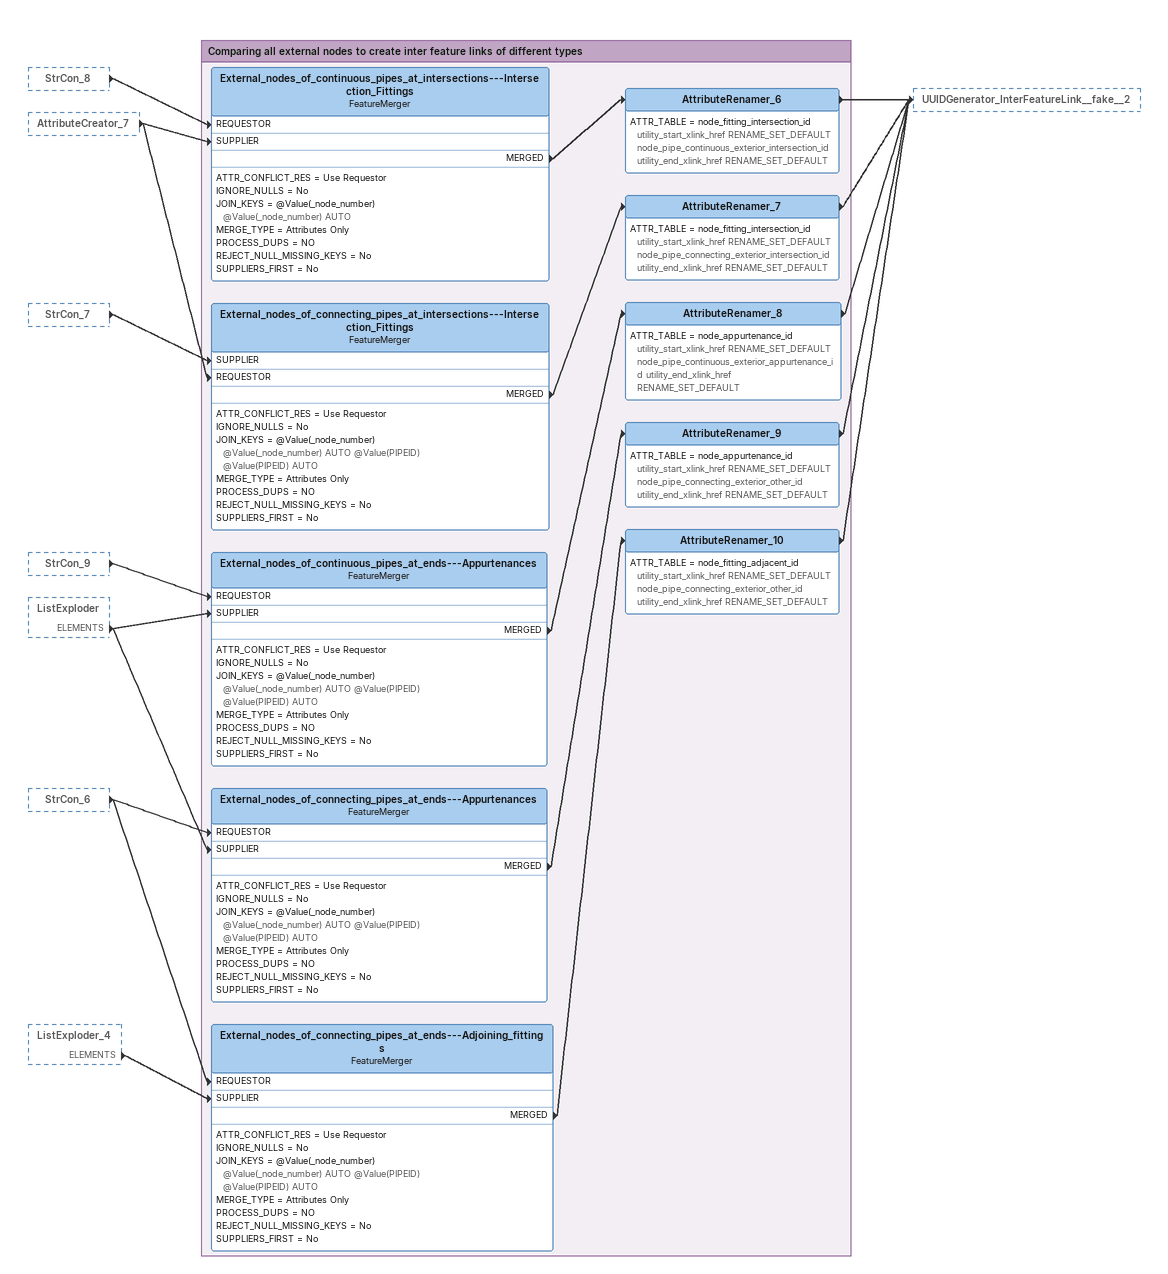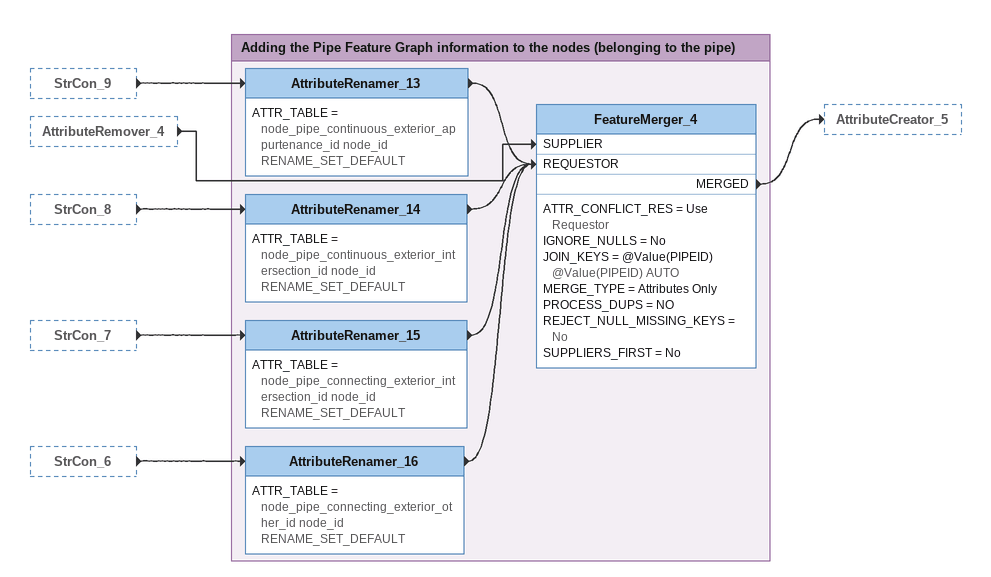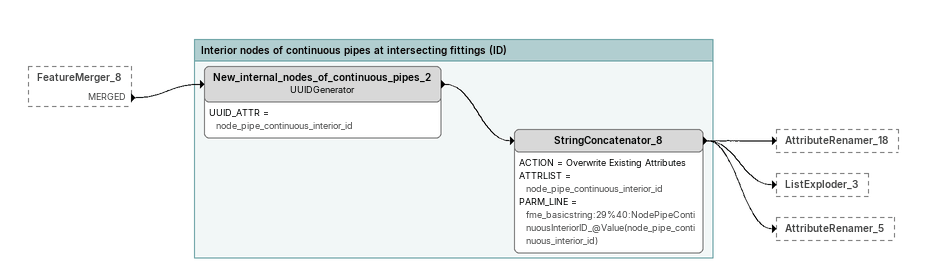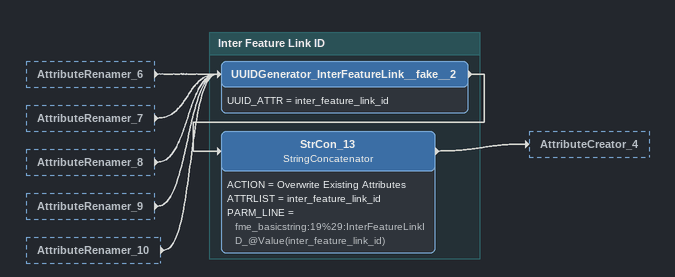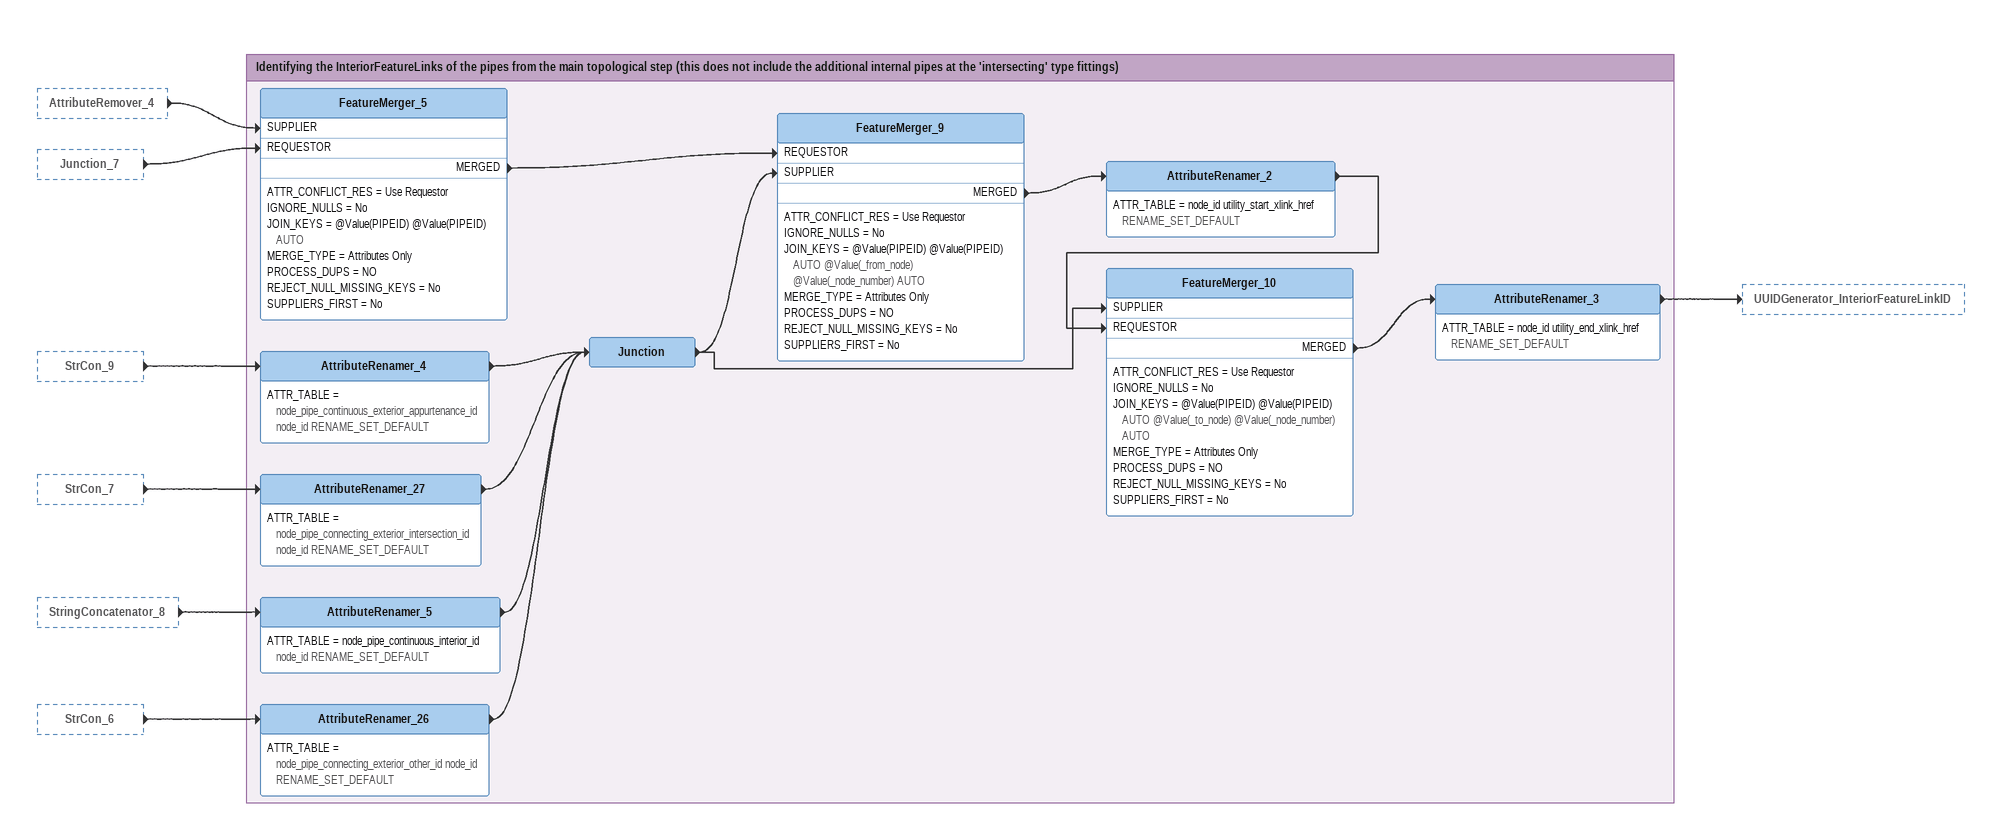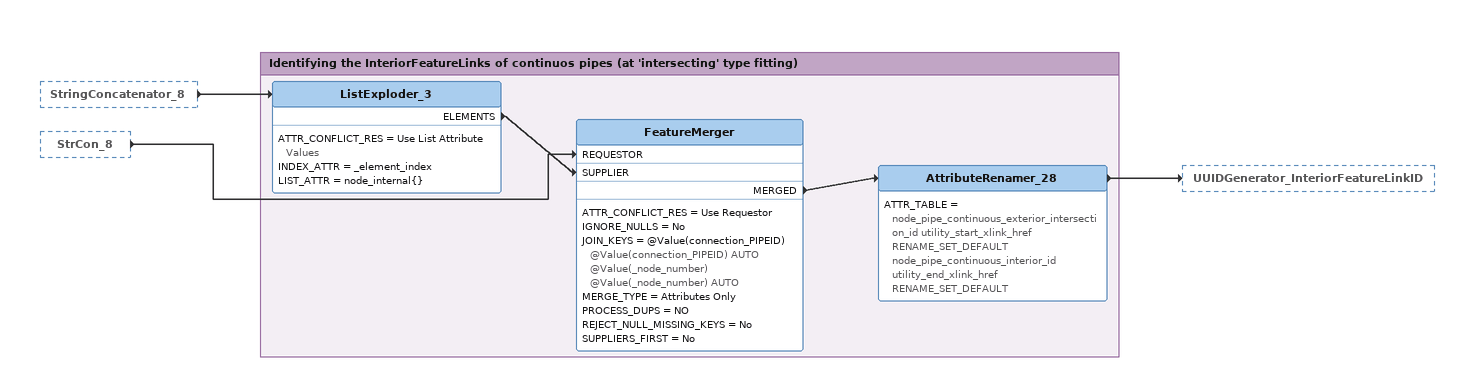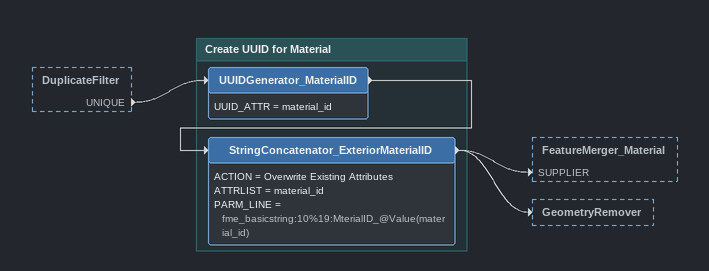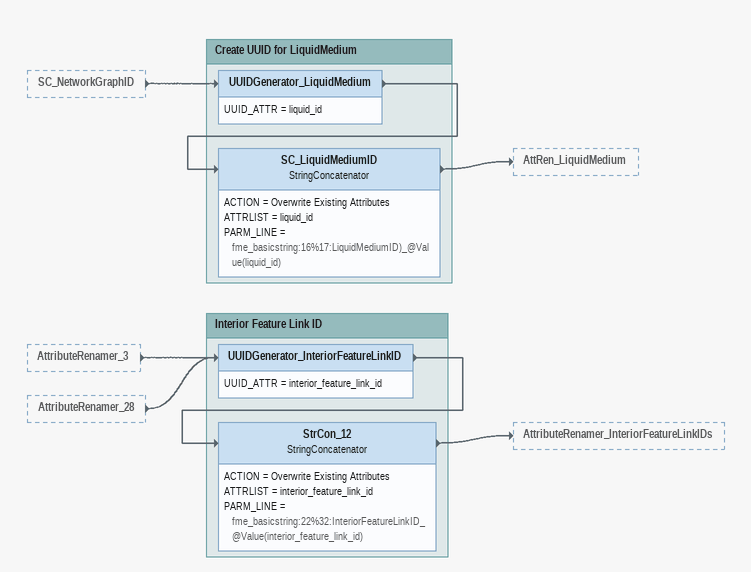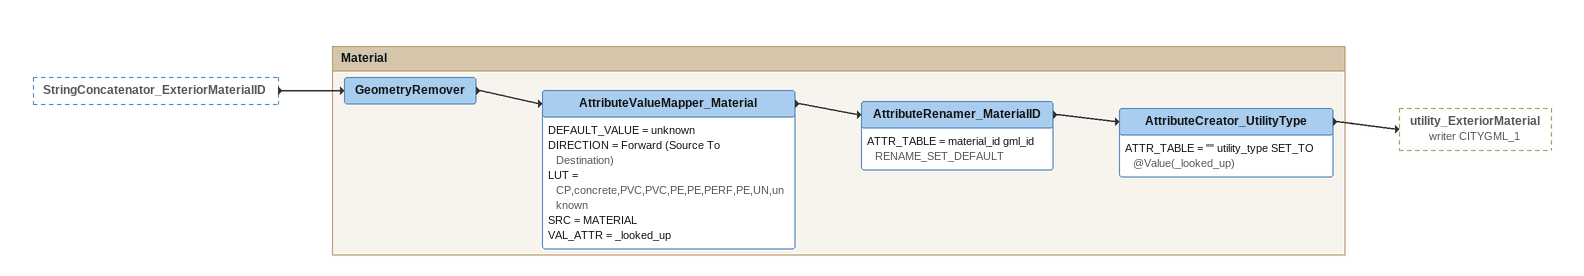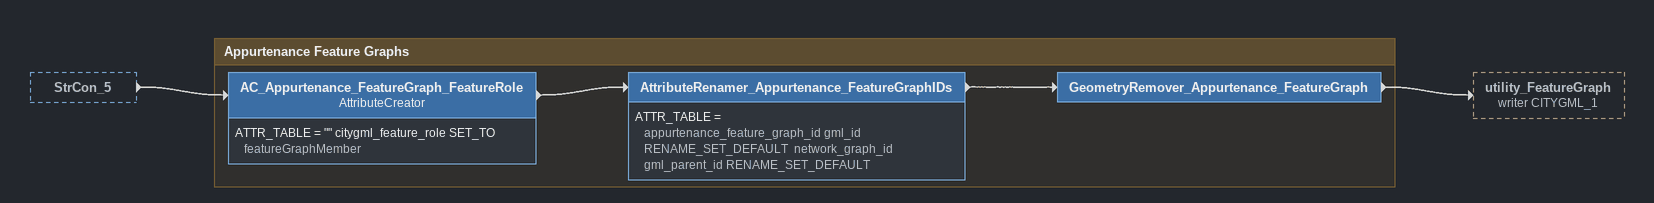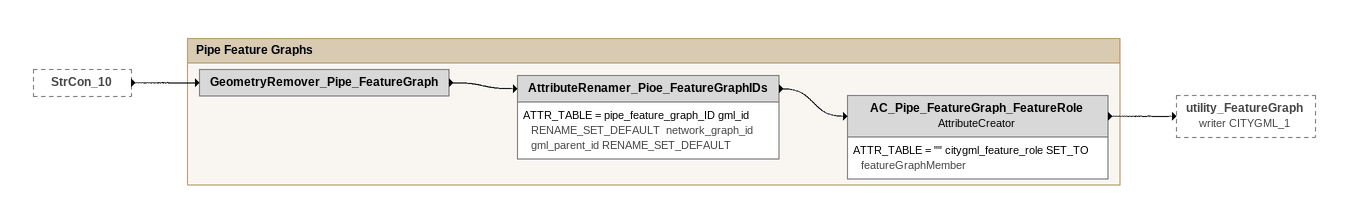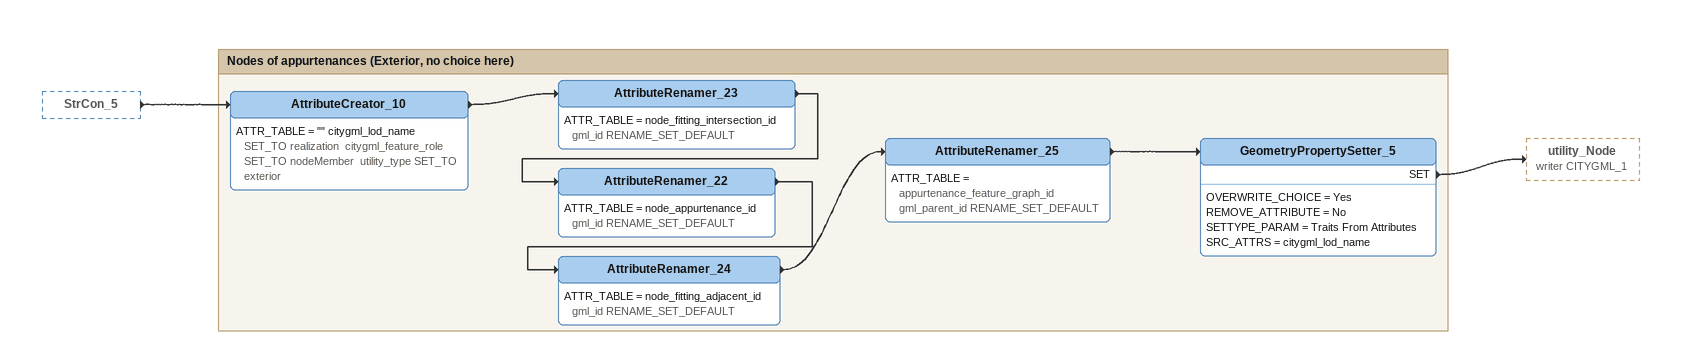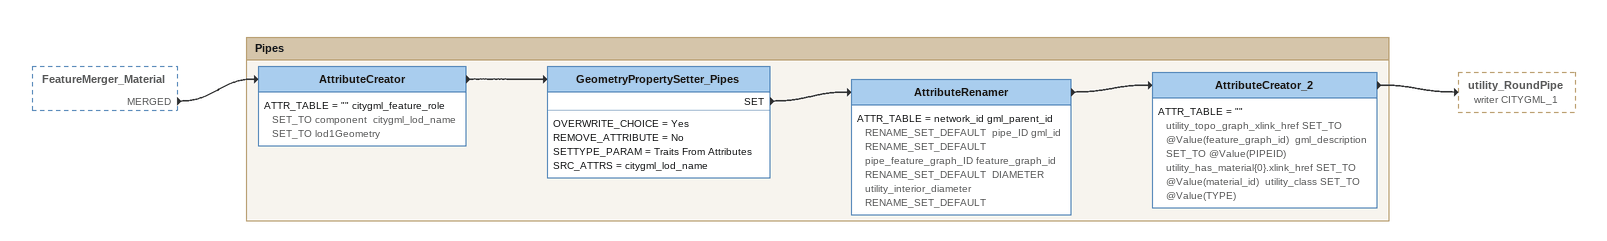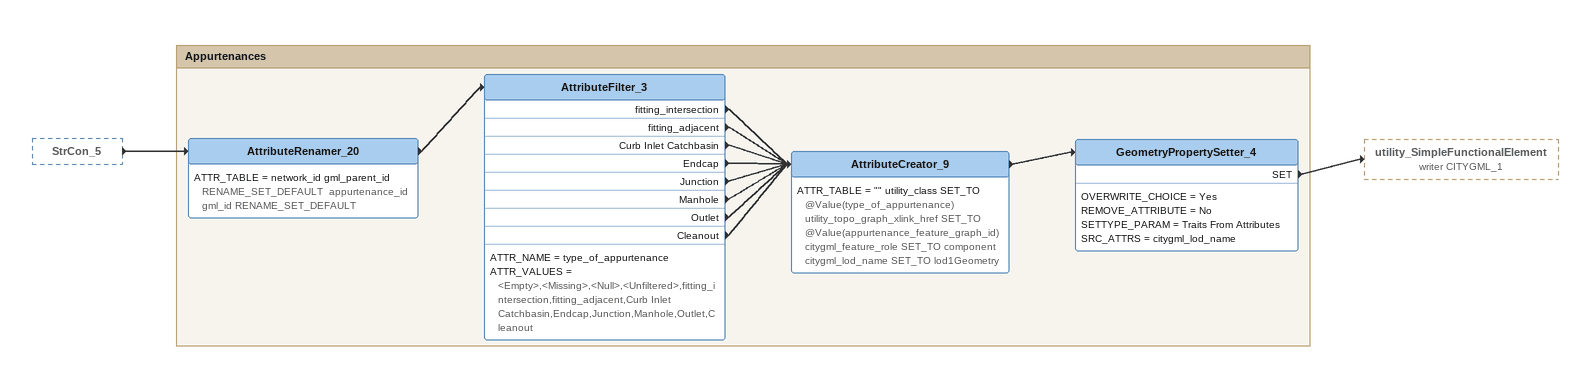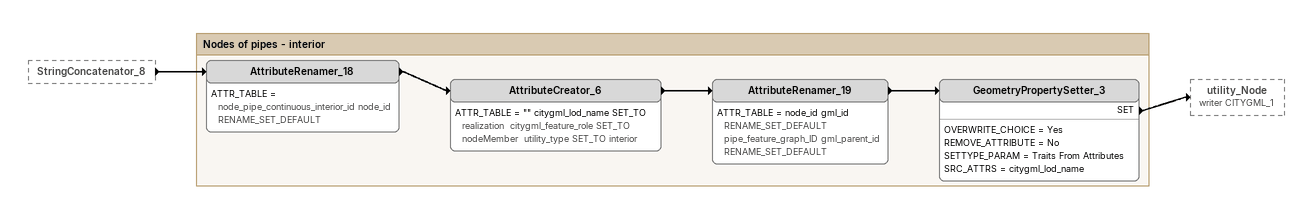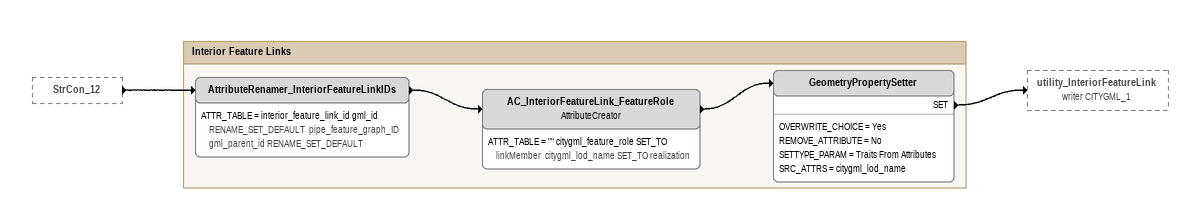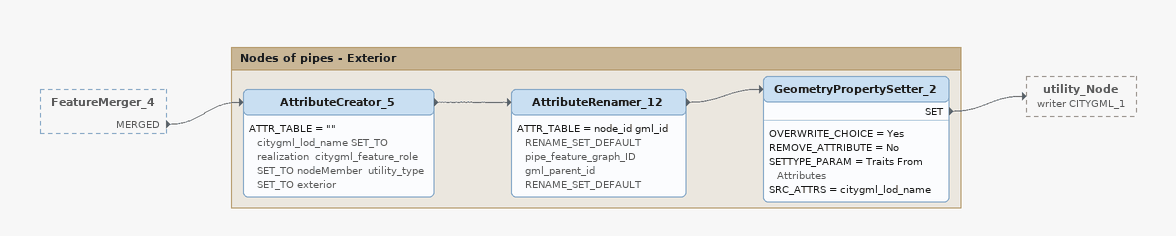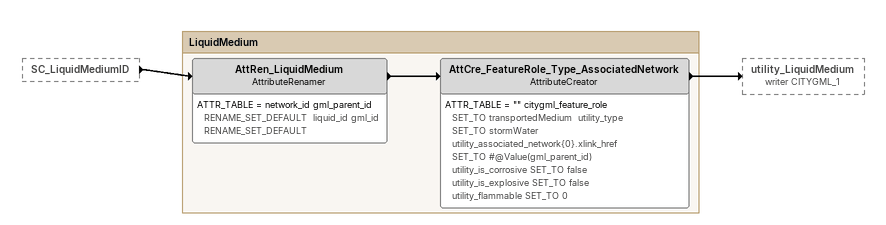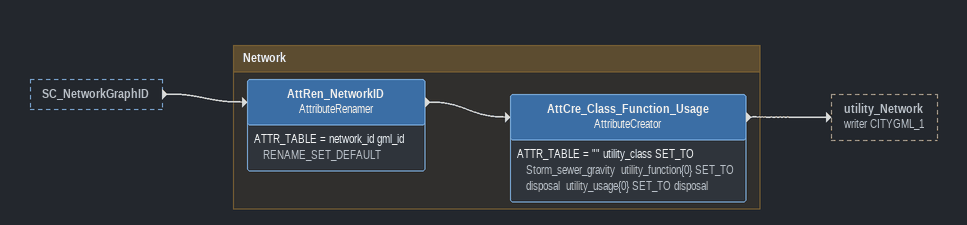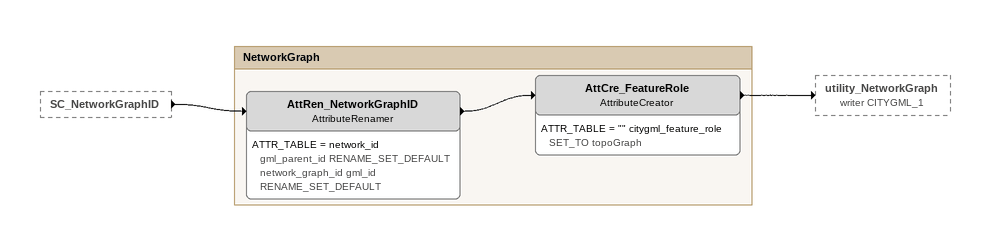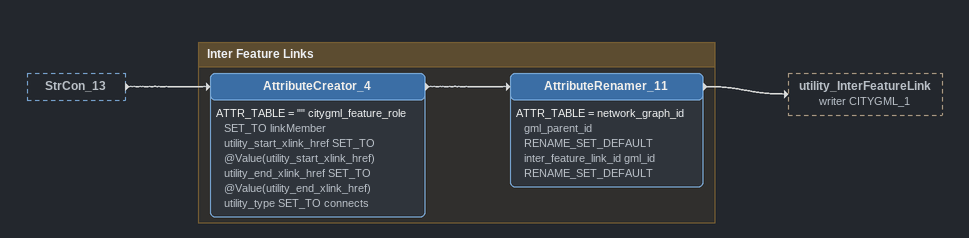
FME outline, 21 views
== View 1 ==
StrCon_8 [outside]
    -> External_nodes_of_continuous_pipes_at_intersections---Intersection_Fittings [REQUESTOR]
AttributeCreator_7 [outside]
    -> External_nodes_of_connecting_pipes_at_intersections---Intersection_Fittings [REQUESTOR]
    -> External_nodes_of_continuous_pipes_at_intersections---Intersection_Fittings [SUPPLIER]
StrCon_7 [outside]
    -> External_nodes_of_connecting_pipes_at_intersections---Intersection_Fittings [SUPPLIER]
StrCon_9 [outside]
    -> External_nodes_of_continuous_pipes_at_ends---Appurtenances [REQUESTOR]
ListExploder [outside]
    ELEMENTS -> External_nodes_of_connecting_pipes_at_ends---Appurtenances [SUPPLIER]
    ELEMENTS -> External_nodes_of_continuous_pipes_at_ends---Appurtenances [SUPPLIER]
StrCon_6 [outside]
    -> External_nodes_of_connecting_pipes_at_ends---Adjoining_fittings [REQUESTOR]
    -> External_nodes_of_connecting_pipes_at_ends---Appurtenances [REQUESTOR]
ListExploder_4 [outside]
    ELEMENTS -> External_nodes_of_connecting_pipes_at_ends---Adjoining_fittings [SUPPLIER]

Bookmark: Comparing all external nodes to create inter feature links of different types
External_nodes_of_continuous_pipes_at_intersections---Intersection_Fittings: FeatureMerger
    ATTR_CONFLICT_RES = Use Requestor
    IGNORE_NULLS = No
    JOIN_KEYS = @Value(_node_number) @Value(_node_number) AUTO
    MERGE_TYPE = Attributes Only
    PROCESS_DUPS = NO
    REJECT_NULL_MISSING_KEYS = No
    SUPPLIERS_FIRST = No
    MERGED -> AttributeRenamer_6
AttributeRenamer_6
    ATTR_TABLE = node_fitting_intersection_id utility_start_xlink_href RENAME_SET_DEFAULT  node_pipe_continuous_exterior_intersection_id utility_end_xlink_href RENAME_SET_DEFAULT
    -> UUIDGenerator_InterFeatureLink__fake__2
External_nodes_of_connecting_pipes_at_intersections---Intersection_Fittings: FeatureMerger
    ATTR_CONFLICT_RES = Use Requestor
    IGNORE_NULLS = No
    JOIN_KEYS = @Value(_node_number) @Value(_node_number) AUTO @Value(PIPEID) @Value(PIPEID) AUTO
    MERGE_TYPE = Attributes Only
    PROCESS_DUPS = NO
    REJECT_NULL_MISSING_KEYS = No
    SUPPLIERS_FIRST = No
    MERGED -> AttributeRenamer_7
AttributeRenamer_7
    ATTR_TABLE = node_fitting_intersection_id utility_start_xlink_href RENAME_SET_DEFAULT  node_pipe_connecting_exterior_intersection_id utility_end_xlink_href RENAME_SET_DEFAULT
    -> UUIDGenerator_InterFeatureLink__fake__2
External_nodes_of_connecting_pipes_at_ends---Adjoining_fittings: FeatureMerger
    ATTR_CONFLICT_RES = Use Requestor
    IGNORE_NULLS = No
    JOIN_KEYS = @Value(_node_number) @Value(_node_number) AUTO @Value(PIPEID) @Value(PIPEID) AUTO
    MERGE_TYPE = Attributes Only
    PROCESS_DUPS = NO
    REJECT_NULL_MISSING_KEYS = No
    SUPPLIERS_FIRST = No
    MERGED -> AttributeRenamer_10
AttributeRenamer_10
    ATTR_TABLE = node_fitting_adjacent_id utility_start_xlink_href RENAME_SET_DEFAULT  node_pipe_connecting_exterior_other_id utility_end_xlink_href RENAME_SET_DEFAULT
    -> UUIDGenerator_InterFeatureLink__fake__2
External_nodes_of_continuous_pipes_at_ends---Appurtenances: FeatureMerger
    ATTR_CONFLICT_RES = Use Requestor
    IGNORE_NULLS = No
    JOIN_KEYS = @Value(_node_number) @Value(_node_number) AUTO @Value(PIPEID) @Value(PIPEID) AUTO
    MERGE_TYPE = Attributes Only
    PROCESS_DUPS = NO
    REJECT_NULL_MISSING_KEYS = No
    SUPPLIERS_FIRST = No
    MERGED -> AttributeRenamer_8
AttributeRenamer_8
    ATTR_TABLE = node_appurtenance_id utility_start_xlink_href RENAME_SET_DEFAULT  node_pipe_continuous_exterior_appurtenance_id utility_end_xlink_href RENAME_SET_DEFAULT
    -> UUIDGenerator_InterFeatureLink__fake__2
External_nodes_of_connecting_pipes_at_ends---Appurtenances: FeatureMerger
    ATTR_CONFLICT_RES = Use Requestor
    IGNORE_NULLS = No
    JOIN_KEYS = @Value(_node_number) @Value(_node_number) AUTO @Value(PIPEID) @Value(PIPEID) AUTO
    MERGE_TYPE = Attributes Only
    PROCESS_DUPS = NO
    REJECT_NULL_MISSING_KEYS = No
    SUPPLIERS_FIRST = No
    MERGED -> AttributeRenamer_9
AttributeRenamer_9
    ATTR_TABLE = node_appurtenance_id utility_start_xlink_href RENAME_SET_DEFAULT  node_pipe_connecting_exterior_other_id utility_end_xlink_href RENAME_SET_DEFAULT
    -> UUIDGenerator_InterFeatureLink__fake__2

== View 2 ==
StrCon_9 [outside]
    -> AttributeRenamer_13
AttributeRemover_4 [outside]
    -> FeatureMerger_4 [SUPPLIER]
StrCon_8 [outside]
    -> AttributeRenamer_14
StrCon_7 [outside]
    -> AttributeRenamer_15
StrCon_6 [outside]
    -> AttributeRenamer_16

Bookmark: Adding the Pipe Feature Graph information to the nodes (belonging to the pipe)
AttributeRenamer_13
    ATTR_TABLE = node_pipe_continuous_exterior_appurtenance_id node_id RENAME_SET_DEFAULT
    -> FeatureMerger_4 [REQUESTOR]
AttributeRenamer_14
    ATTR_TABLE = node_pipe_continuous_exterior_intersection_id node_id RENAME_SET_DEFAULT
    -> FeatureMerger_4 [REQUESTOR]
AttributeRenamer_15
    ATTR_TABLE = node_pipe_connecting_exterior_intersection_id node_id RENAME_SET_DEFAULT
    -> FeatureMerger_4 [REQUESTOR]
AttributeRenamer_16
    ATTR_TABLE = node_pipe_connecting_exterior_other_id node_id RENAME_SET_DEFAULT
    -> FeatureMerger_4 [REQUESTOR]
FeatureMerger_4
    ATTR_CONFLICT_RES = Use Requestor
    IGNORE_NULLS = No
    JOIN_KEYS = @Value(PIPEID) @Value(PIPEID) AUTO
    MERGE_TYPE = Attributes Only
    PROCESS_DUPS = NO
    REJECT_NULL_MISSING_KEYS = No
    SUPPLIERS_FIRST = No
    MERGED -> AttributeCreator_5

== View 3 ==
FeatureMerger_8 [outside]
    MERGED -> New_internal_nodes_of_continuous_pipes_2

Bookmark: Interior nodes of continuous pipes at intersecting fittings (ID)
New_internal_nodes_of_continuous_pipes_2: UUIDGenerator
    UUID_ATTR = node_pipe_continuous_interior_id
    -> StringConcatenator_8
StringConcatenator_8
    ACTION = Overwrite Existing Attributes
    ATTRLIST = node_pipe_continuous_interior_id
    PARM_LINE = fme_basicstring:29%40:NodePipeContinuousInteriorID_@Value(node_pipe_continuous_interior_id)
    -> AttributeRenamer_18
    -> ListExploder_3
    -> AttributeRenamer_5

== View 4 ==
AttributeRenamer_6 [outside]
    -> UUIDGenerator_InterFeatureLink__fake__2
AttributeRenamer_7 [outside]
    -> UUIDGenerator_InterFeatureLink__fake__2
AttributeRenamer_8 [outside]
    -> UUIDGenerator_InterFeatureLink__fake__2
AttributeRenamer_9 [outside]
    -> UUIDGenerator_InterFeatureLink__fake__2
AttributeRenamer_10 [outside]
    -> UUIDGenerator_InterFeatureLink__fake__2

Bookmark: Inter Feature Link ID
UUIDGenerator_InterFeatureLink__fake__2
    UUID_ATTR = inter_feature_link_id
    -> StrCon_13
StrCon_13: StringConcatenator
    ACTION = Overwrite Existing Attributes
    ATTRLIST = inter_feature_link_id
    PARM_LINE = fme_basicstring:19%29:InterFeatureLinkID_@Value(inter_feature_link_id)
    -> AttributeCreator_4

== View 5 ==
AttributeRemover_4 [outside]
    -> FeatureMerger_5 [SUPPLIER]
Junction_7 [outside]
    -> FeatureMerger_5 [REQUESTOR]
StrCon_9 [outside]
    -> AttributeRenamer_4
StrCon_7 [outside]
    -> AttributeRenamer_27
StringConcatenator_8 [outside]
    -> AttributeRenamer_5
StrCon_6 [outside]
    -> AttributeRenamer_26

Bookmark: Identifying the InteriorFeatureLinks of the pipes from the main topological step (this does not include the additional internal pipes at the 'intersecting' type fittings)
AttributeRenamer_4
    ATTR_TABLE = node_pipe_continuous_exterior_appurtenance_id node_id RENAME_SET_DEFAULT
    -> Junction
AttributeRenamer_27
    ATTR_TABLE = node_pipe_connecting_exterior_intersection_id node_id RENAME_SET_DEFAULT
    -> Junction
AttributeRenamer_26
    ATTR_TABLE = node_pipe_connecting_exterior_other_id node_id RENAME_SET_DEFAULT
    -> Junction
AttributeRenamer_5
    ATTR_TABLE = node_pipe_continuous_interior_id node_id RENAME_SET_DEFAULT
    -> Junction
Junction
    -> FeatureMerger_9 [SUPPLIER]
    -> FeatureMerger_10 [SUPPLIER]
FeatureMerger_5
    ATTR_CONFLICT_RES = Use Requestor
    IGNORE_NULLS = No
    JOIN_KEYS = @Value(PIPEID) @Value(PIPEID) AUTO
    MERGE_TYPE = Attributes Only
    PROCESS_DUPS = NO
    REJECT_NULL_MISSING_KEYS = No
    SUPPLIERS_FIRST = No
    MERGED -> FeatureMerger_9 [REQUESTOR]
FeatureMerger_9
    ATTR_CONFLICT_RES = Use Requestor
    IGNORE_NULLS = No
    JOIN_KEYS = @Value(PIPEID) @Value(PIPEID) AUTO @Value(_from_node) @Value(_node_number) AUTO
    MERGE_TYPE = Attributes Only
    PROCESS_DUPS = NO
    REJECT_NULL_MISSING_KEYS = No
    SUPPLIERS_FIRST = No
    MERGED -> AttributeRenamer_2
AttributeRenamer_2
    ATTR_TABLE = node_id utility_start_xlink_href RENAME_SET_DEFAULT
    -> FeatureMerger_10 [REQUESTOR]
FeatureMerger_10
    ATTR_CONFLICT_RES = Use Requestor
    IGNORE_NULLS = No
    JOIN_KEYS = @Value(PIPEID) @Value(PIPEID) AUTO @Value(_to_node) @Value(_node_number) AUTO
    MERGE_TYPE = Attributes Only
    PROCESS_DUPS = NO
    REJECT_NULL_MISSING_KEYS = No
    SUPPLIERS_FIRST = No
    MERGED -> AttributeRenamer_3
AttributeRenamer_3
    ATTR_TABLE = node_id utility_end_xlink_href RENAME_SET_DEFAULT
    -> UUIDGenerator_InteriorFeatureLinkID

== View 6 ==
StringConcatenator_8 [outside]
    -> ListExploder_3
StrCon_8 [outside]
    -> FeatureMerger [REQUESTOR]

Bookmark: Identifying the InteriorFeatureLinks of continuos pipes (at 'intersecting' type fitting)
ListExploder_3
    ATTR_CONFLICT_RES = Use List Attribute Values
    INDEX_ATTR = _element_index
    LIST_ATTR = node_internal{}
    ELEMENTS -> FeatureMerger [SUPPLIER]
FeatureMerger
    ATTR_CONFLICT_RES = Use Requestor
    IGNORE_NULLS = No
    JOIN_KEYS = @Value(connection_PIPEID) @Value(connection_PIPEID) AUTO @Value(_node_number) @Value(_node_number) AUTO
    MERGE_TYPE = Attributes Only
    PROCESS_DUPS = NO
    REJECT_NULL_MISSING_KEYS = No
    SUPPLIERS_FIRST = No
    MERGED -> AttributeRenamer_28
AttributeRenamer_28
    ATTR_TABLE = node_pipe_continuous_exterior_intersection_id utility_start_xlink_href RENAME_SET_DEFAULT  node_pipe_continuous_interior_id utility_end_xlink_href RENAME_SET_DEFAULT
    -> UUIDGenerator_InteriorFeatureLinkID

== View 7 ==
DuplicateFilter [outside]
    UNIQUE -> UUIDGenerator_MaterialID

Bookmark: Create UUID for Material
UUIDGenerator_MaterialID
    UUID_ATTR = material_id
    -> StringConcatenator_ExteriorMaterialID
StringConcatenator_ExteriorMaterialID
    ACTION = Overwrite Existing Attributes
    ATTRLIST = material_id
    PARM_LINE = fme_basicstring:10%19:MterialID_@Value(material_id)
    -> FeatureMerger_Material [SUPPLIER]
    -> GeometryRemover

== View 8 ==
SC_NetworkGraphID [outside]
    -> UUIDGenerator_LiquidMedium
AttributeRenamer_3 [outside]
    -> UUIDGenerator_InteriorFeatureLinkID
AttributeRenamer_28 [outside]
    -> UUIDGenerator_InteriorFeatureLinkID

Bookmark: Create UUID for LiquidMedium
UUIDGenerator_LiquidMedium
    UUID_ATTR = liquid_id
    -> SC_LiquidMediumID
SC_LiquidMediumID: StringConcatenator
    ACTION = Overwrite Existing Attributes
    ATTRLIST = liquid_id
    PARM_LINE = fme_basicstring:16%17:LiquidMediumID)_@Value(liquid_id)
    -> AttRen_LiquidMedium

Bookmark: Interior Feature Link ID
UUIDGenerator_InteriorFeatureLinkID
    UUID_ATTR = interior_feature_link_id
    -> StrCon_12
StrCon_12: StringConcatenator
    ACTION = Overwrite Existing Attributes
    ATTRLIST = interior_feature_link_id
    PARM_LINE = fme_basicstring:22%32:InteriorFeatureLinkID_@Value(interior_feature_link_id)
    -> AttributeRenamer_InteriorFeatureLinkIDs

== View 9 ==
StringConcatenator_ExteriorMaterialID [outside]
    -> GeometryRemover

Bookmark: Material
GeometryRemover
    -> AttributeValueMapper_Material
AttributeValueMapper_Material
    DEFAULT_VALUE = unknown
    DIRECTION = Forward (Source To Destination)
    LUT = CP,concrete,PVC,PVC,PE,PE,PERF,PE,UN,unknown
    SRC = MATERIAL
    VAL_ATTR = _looked_up
    -> AttributeRenamer_MaterialID
AttributeRenamer_MaterialID
    ATTR_TABLE = material_id gml_id RENAME_SET_DEFAULT
    -> AttributeCreator_UtilityType
AttributeCreator_UtilityType
    ATTR_TABLE = "" utility_type SET_TO @Value(_looked_up)
    -> utility_ExteriorMaterial (writer CITYGML_1)

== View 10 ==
StrCon_5 [outside]
    -> AC_Appurtenance_FeatureGraph_FeatureRole

Bookmark: Appurtenance Feature Graphs
AC_Appurtenance_FeatureGraph_FeatureRole: AttributeCreator
    ATTR_TABLE = "" citygml_feature_role SET_TO featureGraphMember
    -> AttributeRenamer_Appurtenance_FeatureGraphIDs
AttributeRenamer_Appurtenance_FeatureGraphIDs
    ATTR_TABLE = appurtenance_feature_graph_id gml_id RENAME_SET_DEFAULT  network_graph_id gml_parent_id RENAME_SET_DEFAULT
    -> GeometryRemover_Appurtenance_FeatureGraph
GeometryRemover_Appurtenance_FeatureGraph
    -> utility_FeatureGraph (writer CITYGML_1)

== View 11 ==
StrCon_10 [outside]
    -> GeometryRemover_Pipe_FeatureGraph

Bookmark: Pipe Feature Graphs
GeometryRemover_Pipe_FeatureGraph
    -> AttributeRenamer_Pioe_FeatureGraphIDs
AttributeRenamer_Pioe_FeatureGraphIDs
    ATTR_TABLE = pipe_feature_graph_ID gml_id RENAME_SET_DEFAULT  network_graph_id gml_parent_id RENAME_SET_DEFAULT
    -> AC_Pipe_FeatureGraph_FeatureRole
AC_Pipe_FeatureGraph_FeatureRole: AttributeCreator
    ATTR_TABLE = "" citygml_feature_role SET_TO featureGraphMember
    -> utility_FeatureGraph (writer CITYGML_1)

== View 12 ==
StrCon_5 [outside]
    -> AttributeCreator_10

Bookmark: Nodes of appurtenances (Exterior, no choice here)
AttributeCreator_10
    ATTR_TABLE = "" citygml_lod_name SET_TO realization  citygml_feature_role SET_TO nodeMember  utility_type SET_TO exterior
    -> AttributeRenamer_23
AttributeRenamer_23
    ATTR_TABLE = node_fitting_intersection_id gml_id RENAME_SET_DEFAULT
    -> AttributeRenamer_22
AttributeRenamer_22
    ATTR_TABLE = node_appurtenance_id gml_id RENAME_SET_DEFAULT
    -> AttributeRenamer_24
AttributeRenamer_24
    ATTR_TABLE = node_fitting_adjacent_id gml_id RENAME_SET_DEFAULT
    -> AttributeRenamer_25
AttributeRenamer_25
    ATTR_TABLE = appurtenance_feature_graph_id gml_parent_id RENAME_SET_DEFAULT
    -> GeometryPropertySetter_5
GeometryPropertySetter_5
    OVERWRITE_CHOICE = Yes
    REMOVE_ATTRIBUTE = No
    SETTYPE_PARAM = Traits From Attributes
    SRC_ATTRS = citygml_lod_name
    SET -> utility_Node (writer CITYGML_1)

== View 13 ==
FeatureMerger_Material [outside]
    MERGED -> AttributeCreator

Bookmark: Pipes
AttributeCreator
    ATTR_TABLE = "" citygml_feature_role SET_TO component  citygml_lod_name SET_TO lod1Geometry
    -> GeometryPropertySetter_Pipes
GeometryPropertySetter_Pipes
    OVERWRITE_CHOICE = Yes
    REMOVE_ATTRIBUTE = No
    SETTYPE_PARAM = Traits From Attributes
    SRC_ATTRS = citygml_lod_name
    SET -> AttributeRenamer
AttributeRenamer
    ATTR_TABLE = network_id gml_parent_id RENAME_SET_DEFAULT  pipe_ID gml_id RENAME_SET_DEFAULT  pipe_feature_graph_ID feature_graph_id RENAME_SET_DEFAULT  DIAMETER utility_interior_diameter RENAME_SET_DEFAULT
    -> AttributeCreator_2
AttributeCreator_2
    ATTR_TABLE = "" utility_topo_graph_xlink_href SET_TO @Value(feature_graph_id)  gml_description SET_TO @Value(PIPEID)  utility_has_material{0}.xlink_href SET_TO @Value(material_id)  utility_class SET_TO @Value(TYPE)
    -> utility_RoundPipe (writer CITYGML_1)

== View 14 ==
StrCon_5 [outside]
    -> AttributeRenamer_20

Bookmark: Appurtenances
AttributeRenamer_20
    ATTR_TABLE = network_id gml_parent_id RENAME_SET_DEFAULT  appurtenance_id gml_id RENAME_SET_DEFAULT
    -> AttributeFilter_3
AttributeFilter_3
    ATTR_NAME = type_of_appurtenance
    ATTR_VALUES = <Empty>,<Missing>,<Null>,<Unfiltered>,fitting_intersection,fitting_adjacent,Curb Inlet Catchbasin,Endcap,Junction,Manhole,Outlet,Cleanout
    fitting_intersection -> AttributeCreator_9
    fitting_adjacent -> AttributeCreator_9
    Curb Inlet Catchbasin -> AttributeCreator_9
    Endcap -> AttributeCreator_9
    Junction -> AttributeCreator_9
    Manhole -> AttributeCreator_9
    Outlet -> AttributeCreator_9
    Cleanout -> AttributeCreator_9
AttributeCreator_9
    ATTR_TABLE = "" utility_class SET_TO @Value(type_of_appurtenance)  utility_topo_graph_xlink_href SET_TO @Value(appurtenance_feature_graph_id)  citygml_feature_role SET_TO component  citygml_lod_name SET_TO lod1Geometry
    -> GeometryPropertySetter_4
GeometryPropertySetter_4
    OVERWRITE_CHOICE = Yes
    REMOVE_ATTRIBUTE = No
    SETTYPE_PARAM = Traits From Attributes
    SRC_ATTRS = citygml_lod_name
    SET -> utility_SimpleFunctionalElement (writer CITYGML_1)

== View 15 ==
StringConcatenator_8 [outside]
    -> AttributeRenamer_18

Bookmark: Nodes of pipes - interior
AttributeRenamer_18
    ATTR_TABLE = node_pipe_continuous_interior_id node_id RENAME_SET_DEFAULT
    -> AttributeCreator_6
AttributeCreator_6
    ATTR_TABLE = "" citygml_lod_name SET_TO realization  citygml_feature_role SET_TO nodeMember  utility_type SET_TO interior
    -> AttributeRenamer_19
AttributeRenamer_19
    ATTR_TABLE = node_id gml_id RENAME_SET_DEFAULT  pipe_feature_graph_ID gml_parent_id RENAME_SET_DEFAULT
    -> GeometryPropertySetter_3
GeometryPropertySetter_3
    OVERWRITE_CHOICE = Yes
    REMOVE_ATTRIBUTE = No
    SETTYPE_PARAM = Traits From Attributes
    SRC_ATTRS = citygml_lod_name
    SET -> utility_Node (writer CITYGML_1)

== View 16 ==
StrCon_12 [outside]
    -> AttributeRenamer_InteriorFeatureLinkIDs

Bookmark: Interior Feature Links
AttributeRenamer_InteriorFeatureLinkIDs
    ATTR_TABLE = interior_feature_link_id gml_id RENAME_SET_DEFAULT  pipe_feature_graph_ID gml_parent_id RENAME_SET_DEFAULT
    -> AC_InteriorFeatureLink_FeatureRole
AC_InteriorFeatureLink_FeatureRole: AttributeCreator
    ATTR_TABLE = "" citygml_feature_role SET_TO linkMember  citygml_lod_name SET_TO realization
    -> GeometryPropertySetter
GeometryPropertySetter
    OVERWRITE_CHOICE = Yes
    REMOVE_ATTRIBUTE = No
    SETTYPE_PARAM = Traits From Attributes
    SRC_ATTRS = citygml_lod_name
    SET -> utility_InteriorFeatureLink (writer CITYGML_1)

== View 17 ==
FeatureMerger_4 [outside]
    MERGED -> AttributeCreator_5

Bookmark: Nodes of pipes - Exterior
AttributeCreator_5
    ATTR_TABLE = "" citygml_lod_name SET_TO realization  citygml_feature_role SET_TO nodeMember  utility_type SET_TO exterior
    -> AttributeRenamer_12
AttributeRenamer_12
    ATTR_TABLE = node_id gml_id RENAME_SET_DEFAULT  pipe_feature_graph_ID gml_parent_id RENAME_SET_DEFAULT
    -> GeometryPropertySetter_2
GeometryPropertySetter_2
    OVERWRITE_CHOICE = Yes
    REMOVE_ATTRIBUTE = No
    SETTYPE_PARAM = Traits From Attributes
    SRC_ATTRS = citygml_lod_name
    SET -> utility_Node (writer CITYGML_1)

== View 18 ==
SC_LiquidMediumID [outside]
    -> AttRen_LiquidMedium

Bookmark: LiquidMedium
AttRen_LiquidMedium: AttributeRenamer
    ATTR_TABLE = network_id gml_parent_id RENAME_SET_DEFAULT  liquid_id gml_id RENAME_SET_DEFAULT
    -> AttCre_FeatureRole_Type_AssociatedNetwork
AttCre_FeatureRole_Type_AssociatedNetwork: AttributeCreator
    ATTR_TABLE = "" citygml_feature_role SET_TO transportedMedium  utility_type SET_TO stormWater  utility_associated_network{0}.xlink_href SET_TO #@Value(gml_parent_id)  utility_is_corrosive SET_TO false  utility_is_explosive SET_TO false  utility_flammable SET_TO 0
    -> utility_LiquidMedium (writer CITYGML_1)

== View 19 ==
SC_NetworkGraphID [outside]
    -> AttRen_NetworkID

Bookmark: Network
AttRen_NetworkID: AttributeRenamer
    ATTR_TABLE = network_id gml_id RENAME_SET_DEFAULT
    -> AttCre_Class_Function_Usage
AttCre_Class_Function_Usage: AttributeCreator
    ATTR_TABLE = "" utility_class SET_TO Storm_sewer_gravity  utility_function{0} SET_TO disposal  utility_usage{0} SET_TO disposal
    -> utility_Network (writer CITYGML_1)

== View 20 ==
SC_NetworkGraphID [outside]
    -> AttRen_NetworkGraphID

Bookmark: NetworkGraph
AttRen_NetworkGraphID: AttributeRenamer
    ATTR_TABLE = network_id gml_parent_id RENAME_SET_DEFAULT  network_graph_id gml_id RENAME_SET_DEFAULT
    -> AttCre_FeatureRole
AttCre_FeatureRole: AttributeCreator
    ATTR_TABLE = "" citygml_feature_role SET_TO topoGraph
    -> utility_NetworkGraph (writer CITYGML_1)

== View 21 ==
StrCon_13 [outside]
    -> AttributeCreator_4

Bookmark: Inter Feature Links
AttributeCreator_4
    ATTR_TABLE = "" citygml_feature_role SET_TO linkMember  utility_start_xlink_href SET_TO @Value(utility_start_xlink_href)  utility_end_xlink_href SET_TO @Value(utility_end_xlink_href)  utility_type SET_TO connects
    -> AttributeRenamer_11
AttributeRenamer_11
    ATTR_TABLE = network_graph_id gml_parent_id RENAME_SET_DEFAULT  inter_feature_link_id gml_id RENAME_SET_DEFAULT
    -> utility_InterFeatureLink (writer CITYGML_1)
